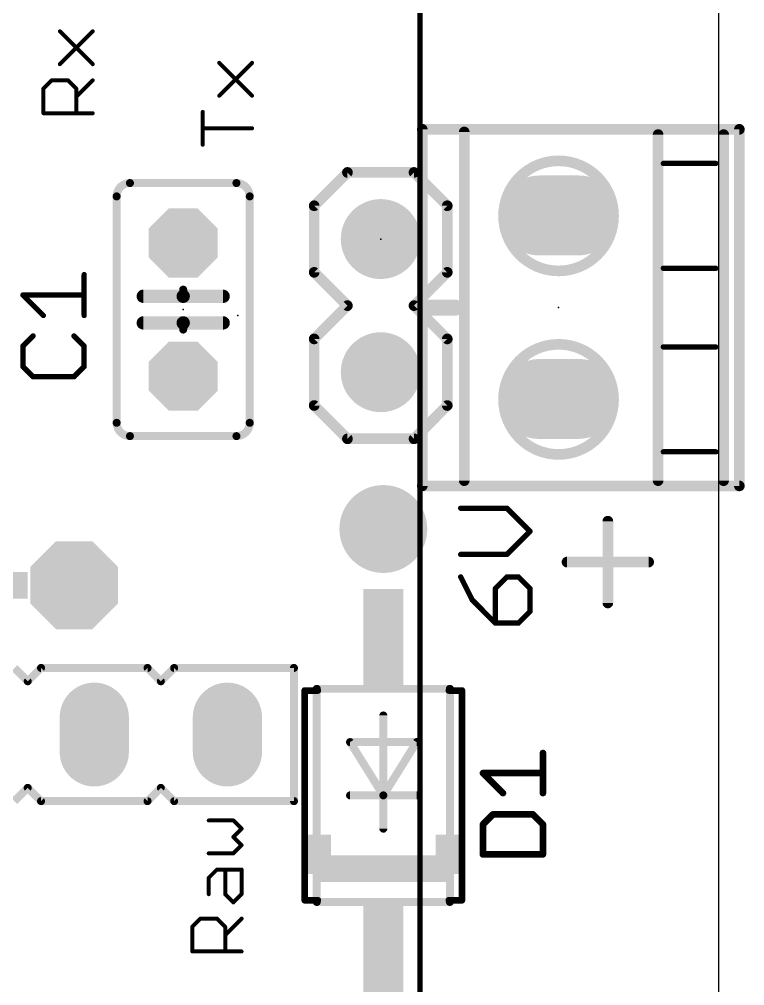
# Model space of a CAD drawing. Extents: x -10 to 70, y -21 to 116.
# Drawn here: x 36.65 to 50.5, y 61.51 to 79.94 of the extents above; entities that cross this region are included whole.
import ezdxf

# ---------------------------------------------------------------- set-up
doc = ezdxf.new("R2010")
doc.units = 0
for name, color, linetype in [('17', 82, 'CONTINUOUS'), ('20', 7, 'CONTINUOUS'), ('21', 253, 'CONTINUOUS'), ('23', 7, 'CONTINUOUS'), ('25', 253, 'CONTINUOUS'), ('47', 253, 'CONTINUOUS')]:
    doc.layers.add(name, color=color, linetype=linetype)

# ---------------------------------------------------------------- blocks, each defined once
blk = doc.blocks.new('OCTAGONP')
at = {"const_width": 0.5}
blk.add_lwpolyline([(-0.25, -0.1036), (-0.25, 0.1036), (-0.1036, 0.25), (0.1036, 0.25), (0.25, 0.1036), (0.25, -0.1036), (0.1036, -0.25), (-0.1036, -0.25), (-0.25, -0.1036), (-0.25, 0.1036)], dxfattribs=at)
blk = doc.blocks.new('RECT')
blk.add_solid([(-0.5, -0.5), (0.5, -0.5), (-0.5, 0.5), (0.5, 0.5)])
blk = doc.blocks.new('ROUNDP')
at = {"const_width": 0.5}
blk.add_lwpolyline([(0, -0.25, 1), (0, 0.25, 1), (0, -0.25)], format="xyb", dxfattribs=at)
blk = doc.blocks.new('LONGP50')
at = {"const_width": 1}
blk.add_lwpolyline([(-0.25, 0), (0.25, 0)], dxfattribs=at)
at = {"const_width": 0.5}
for points in [[(-0.25, 0.25, 1), (-0.25, -0.25)], [(0.25, -0.25, 1), (0.25, 0.25)]]:
    blk.add_lwpolyline(points, format="xyb", dxfattribs=at)

msp = doc.modelspace()

# ---------------------------------------------------------------- linework, layer by layer
at = {"layer": '20'}
msp.add_line((50, 51), (50, 100), dxfattribs=at)
at = {"layer": '21'}
for points, const_width in [([(37.4273, 79.0846), (38.0544, 79.7117)], 0.0762), ([(38.0544, 79.0846), (37.4273, 79.7117)], 0.0762), ([(40.4673, 78.4836), (41.0944, 79.1107)], 0.0762), ([(41.0944, 78.4836), (40.4673, 79.1107)], 0.0762), ([(37.1138, 78.6194), (37.2706, 78.7762)], 0.0762), ([(37.2706, 78.7762), (37.5841, 78.7762)], 0.0762), ([(37.5841, 78.7762), (37.7409, 78.6194)], 0.0762), ([(37.7409, 78.4626), (38.0544, 78.7762)], 0.0762), ([(37.1138, 78.1491), (37.1138, 78.6194)], 0.0762), ([(37.7409, 78.6194), (37.7409, 78.1491)], 0.0762), ([(38.0544, 78.1491), (37.1138, 78.1491)], 0.0762), ([(40.1538, 77.5481), (40.1538, 78.1751)], 0.0762), ([(41.0944, 77.8616), (40.1538, 77.8616)], 0.0762), ([(44.3435, 77.842), (50.3935, 77.842)], 0.2032), ([(44.3435, 71.042), (44.3435, 77.842)], 0.2032), ([(45.1435, 77.792), (45.1435, 71.142)], 0.2032), ([(48.8435, 77.742), (48.8435, 71.142)], 0.2032), ([(50.0935, 71.142), (50.0935, 77.742)], 0.2032), ([(50.3935, 77.842), (50.3935, 71.042)], 0.2032), ([(48.9435, 77.192), (49.9435, 77.192)], 0.1016), ([(42.915, 77.02), (42.28, 76.385)], 0.2032), ([(44.185, 77.02), (42.915, 77.02)], 0.2032), ([(44.82, 76.385), (44.185, 77.02)], 0.2032), ([(38.765, 76.8175), (40.797, 76.8175)], 0.1524), ([(38.511, 72.2455), (38.511, 76.5635)], 0.1524), ([(41.051, 76.5635), (41.051, 72.2455)], 0.1524), ([(42.28, 75.115), (42.28, 76.385)], 0.2032), ([(44.82, 76.385), (44.82, 75.115)], 0.2032), ([(42.915, 74.48), (42.28, 75.115)], 0.2032), ([(44.82, 75.115), (44.185, 74.48)], 0.2032), ([(48.9435, 75.192), (49.9435, 75.192)], 0.1016), ([(39.781, 74.7855), (39.781, 74.6585)], 0.1524), ([(39.781, 74.6585), (39.019, 74.6585)], 0.254), ([(39.781, 74.6585), (40.543, 74.6585)], 0.254), ([(42.28, 73.845), (42.915, 74.48)], 0.2032), ([(44.185, 74.48), (44.82, 73.845)], 0.2032), ([(44.467, 74.442), (44.975, 74.442)], 0.3048), ([(39.019, 74.1505), (39.781, 74.1505)], 0.254), ([(39.781, 74.1505), (40.543, 74.1505)], 0.254), ([(39.781, 74.1505), (39.781, 74.0235)], 0.1524), ([(42.28, 72.575), (42.28, 73.845)], 0.2032), ([(44.82, 73.845), (44.82, 72.575)], 0.2032), ([(48.9435, 73.692), (49.9435, 73.692)], 0.1016), ([(42.915, 71.94), (42.28, 72.575)], 0.2032), ([(44.82, 72.575), (44.185, 71.94)], 0.2032), ([(38.765, 71.9915), (40.797, 71.9915)], 0.1524), ([(44.185, 71.94), (42.915, 71.94)], 0.2032), ([(48.9435, 71.692), (49.9435, 71.692)], 0.1016), ([(50.3935, 71.042), (44.3435, 71.042)], 0.2032), ([(45.9576, 70.6163), (45.0763, 70.6163)], 0.1016), ([(46.3982, 70.1757), (45.9576, 70.6163)], 0.1016), ([(47.884, 68.8096), (47.884, 70.3688)], 0.2032), ([(45.9576, 69.735), (46.3982, 70.1757)], 0.1016), ([(45.0763, 69.735), (45.9576, 69.735)], 0.1016), ([(47.1044, 69.5892), (48.6636, 69.5892)], 0.2032), ([(45.0763, 69.3066), (45.2966, 68.8659)], 0.1016), ([(45.9576, 69.3066), (45.7372, 69.0863)], 0.1016), ([(46.1779, 69.3066), (45.9576, 69.3066)], 0.1016), ([(46.3982, 69.0863), (46.1779, 69.3066)], 0.1016), ([(45.7372, 69.0863), (45.7372, 68.4253)], 0.1016), ([(46.3982, 68.6456), (46.3982, 69.0863)], 0.1016), ([(45.2966, 68.8659), (45.7372, 68.4253)], 0.1016), ([(46.1779, 68.4253), (46.3982, 68.6456)], 0.1016), ([(45.7372, 68.4253), (46.1779, 68.4253)], 0.1016), ([(36.8145, 67.316), (36.5605, 67.57)], 0.1524), ([(37.0685, 67.57), (36.8145, 67.316)], 0.1524), ([(39.1005, 67.57), (37.0685, 67.57)], 0.1524), ([(39.3545, 67.316), (39.1005, 67.57)], 0.1524), ([(39.6085, 67.57), (39.3545, 67.316)], 0.1524), ([(41.8945, 67.57), (39.6085, 67.57)], 0.1524), ([(41.8945, 65.03), (41.8945, 67.57)], 0.1524), ([(42.1, 63.14), (42.1, 67.14)], 0.127), ([(42.1, 67.14), (42.35, 67.14)], 0.127), ([(44.87, 67.172), (42.33, 67.172)], 0.1524), ([(42.33, 63.108), (42.33, 67.172)], 0.1524), ([(45.1, 67.14), (44.85, 67.14)], 0.127), ([(44.87, 67.172), (44.87, 63.108)], 0.1524), ([(45.1, 67.14), (45.1, 63.14)], 0.127), ([(43.6, 65.14), (43.6, 66.664)], 0.1524), ([(42.965, 66.156), (44.235, 66.156)], 0.1524), ([(43.6, 65.14), (42.965, 66.156)], 0.1524), ([(44.235, 66.156), (43.6, 65.14)], 0.1524), ([(36.5605, 65.03), (36.8145, 65.284)], 0.1524), ([(36.8145, 65.284), (37.0685, 65.03)], 0.1524), ([(39.1005, 65.03), (39.3545, 65.284)], 0.1524), ([(39.3545, 65.284), (39.6085, 65.03)], 0.1524), ([(37.0685, 65.03), (39.1005, 65.03)], 0.1524), ([(39.6085, 65.03), (41.8945, 65.03)], 0.1524), ([(42.965, 65.14), (43.6, 65.14)], 0.1524), ([(43.6, 64.505), (43.6, 65.14)], 0.1524), ([(43.6, 65.14), (44.235, 65.14)], 0.1524), ([(40.7386, 64.6612), (40.2683, 64.6612)], 0.0762), ([(40.8954, 64.5044), (40.7386, 64.6612)], 0.0762), ([(40.7386, 64.3476), (40.8954, 64.5044)], 0.0762), ([(40.8954, 64.1908), (40.7386, 64.3476)], 0.0762), ([(40.7386, 64.0341), (40.8954, 64.1908)], 0.0762), ([(40.2683, 64.0341), (40.7386, 64.0341)], 0.0762), ([(40.2683, 63.5689), (40.4251, 63.7256)], 0.0762), ([(40.2683, 63.2553), (40.2683, 63.5689)], 0.0762), ([(40.4251, 63.7256), (40.8954, 63.7256)], 0.0762), ([(40.5819, 63.2553), (40.5819, 63.7256)], 0.0762), ([(40.8954, 63.7256), (40.8954, 63.2553)], 0.0762), ([(40.7386, 63.0986), (40.5819, 63.2553)], 0.0762), ([(40.8954, 63.2553), (40.7386, 63.0986)], 0.0762), ([(42.1, 63.14), (42.35, 63.14)], 0.127), ([(42.33, 63.108), (44.87, 63.108)], 0.1524), ([(45.1, 63.14), (44.85, 63.14)], 0.127), ([(39.9548, 62.6333), (40.1116, 62.7901)], 0.0762), ([(39.9548, 62.163), (39.9548, 62.6333)], 0.0762), ([(40.1116, 62.7901), (40.4251, 62.7901)], 0.0762), ([(40.4251, 62.7901), (40.5819, 62.6333)], 0.0762), ([(40.5819, 62.4766), (40.8954, 62.7901)], 0.0762), ([(40.5819, 62.6333), (40.5819, 62.163)], 0.0762), ([(40.8954, 62.163), (39.9548, 62.163)], 0.0762)]:
    msp.add_lwpolyline(points, dxfattribs=dict(at, const_width=const_width))
for points, const_width in [([(37.4408, 79.7252, 1), (37.4139, 79.6982)], 0.0381), ([(38.0679, 79.6982, 1), (38.0409, 79.7252)], 0.0381), ([(37.4139, 79.0981, 1), (37.4408, 79.0711)], 0.0381), ([(38.0409, 79.0711, 1), (38.0679, 79.0981)], 0.0381), ([(40.4808, 79.1241, 1), (40.4539, 79.0972)], 0.0381), ([(41.1079, 79.0972, 1), (41.0809, 79.1241)], 0.0381), ([(37.2706, 78.7952, 1), (37.2706, 78.7571)], 0.0381), ([(37.284, 78.7627, 1), (37.2571, 78.7896)], 0.0381), ([(37.5976, 78.7896, 1), (37.5706, 78.7627)], 0.0381), ([(37.5841, 78.7571, 1), (37.5841, 78.7952)], 0.0381), ([(38.0679, 78.7627, 1), (38.0409, 78.7896)], 0.0381), ([(37.1328, 78.6194, 1), (37.0947, 78.6194)], 0.0381), ([(37.1003, 78.6329, 1), (37.1273, 78.6059)], 0.0381), ([(37.7599, 78.6194, 1), (37.7218, 78.6194)], 0.0381), ([(37.7274, 78.6059, 1), (37.7543, 78.6329)], 0.0381), ([(40.4539, 78.4971, 1), (40.4808, 78.4701)], 0.0381), ([(41.0809, 78.4701, 1), (41.1079, 78.4971)], 0.0381), ([(37.7274, 78.4761, 1), (37.7543, 78.4492)], 0.0381), ([(37.1138, 78.1681, 1), (37.1138, 78.1301)], 0.0381), ([(37.0947, 78.1491, 1), (37.1328, 78.1491)], 0.0381), ([(37.7218, 78.1491, 1), (37.7599, 78.1491)], 0.0381), ([(38.0544, 78.1301, 1), (38.0544, 78.1681)], 0.0381), ([(40.1728, 78.1751, 1), (40.1347, 78.1751)], 0.0381), ([(40.1538, 77.8806, 1), (40.1538, 77.8425)], 0.0381), ([(41.0944, 77.8425, 1), (41.0944, 77.8806)], 0.0381), ([(44.3435, 77.8928, 1), (44.3435, 77.7912)], 0.1016), ([(44.3943, 77.842, 1), (44.2927, 77.842)], 0.1016), ([(45.1943, 77.792, 1), (45.0927, 77.792)], 0.1016), ([(48.8943, 77.742, 1), (48.7927, 77.742)], 0.1016), ([(50.1443, 77.742, 1), (50.0427, 77.742)], 0.1016), ([(50.4443, 77.842, 1), (50.3427, 77.842)], 0.1016), ([(50.3935, 77.7912, 1), (50.3935, 77.8928)], 0.1016), ([(40.1347, 77.5481, 1), (40.1728, 77.5481)], 0.0381), ([(46.9435, 75.142, 1), (46.9435, 77.242, 1), (46.9435, 75.142)], 0.2032), ([(48.9435, 77.2174, 1), (48.9435, 77.1666)], 0.0508), ([(49.9435, 77.1666, 1), (49.9435, 77.2174)], 0.0508), ([(42.915, 77.0708, 1), (42.915, 76.9692)], 0.1016), ([(42.9509, 76.9841, 1), (42.8791, 77.0559)], 0.1016), ([(44.2209, 77.0559, 1), (44.1491, 76.9841)], 0.1016), ([(44.185, 76.9692, 1), (44.185, 77.0708)], 0.1016), ([(38.765, 76.8175, 0.4142), (38.511, 76.5635)], 0.1524), ([(38.765, 76.8556, 1), (38.765, 76.7794)], 0.0762), ([(38.765, 76.7794, 1), (38.765, 76.8556)], 0.0762), ([(41.051, 76.5635, 0.4142), (40.797, 76.8175)], 0.1524), ([(40.797, 76.8556, 1), (40.797, 76.7794)], 0.0762), ([(40.797, 76.7794, 1), (40.797, 76.8556)], 0.0762), ([(38.5491, 76.5635, 1), (38.4729, 76.5635)], 0.0762), ([(38.4729, 76.5635, 1), (38.5491, 76.5635)], 0.0762), ([(41.0891, 76.5635, 1), (41.0129, 76.5635)], 0.0762), ([(41.0129, 76.5635, 1), (41.0891, 76.5635)], 0.0762), ([(42.3308, 76.385, 1), (42.2292, 76.385)], 0.1016), ([(44.8708, 76.385, 1), (44.7692, 76.385)], 0.1016), ([(42.2441, 76.4209, 1), (42.3159, 76.3491)], 0.1016), ([(44.7841, 76.3491, 1), (44.8559, 76.4209)], 0.1016), ([(42.3159, 75.1509, 1), (42.2441, 75.0791)], 0.1016), ([(44.8559, 75.0791, 1), (44.7841, 75.1509)], 0.1016), ([(48.9435, 75.2174, 1), (48.9435, 75.1666)], 0.0508), ([(49.9435, 75.1666, 1), (49.9435, 75.2174)], 0.0508), ([(42.2292, 75.115, 1), (42.3308, 75.115)], 0.1016), ([(44.7692, 75.115, 1), (44.8708, 75.115)], 0.1016), ([(39.8191, 74.7855, 1), (39.7429, 74.7855)], 0.0762), ([(39.019, 74.722, 1), (39.019, 74.595)], 0.127), ([(39.781, 74.722, 1), (39.781, 74.595)], 0.127), ([(39.7429, 74.6585, 1), (39.8191, 74.6585)], 0.0762), ([(39.781, 74.595, 1), (39.781, 74.722)], 0.127), ([(40.543, 74.595, 1), (40.543, 74.722)], 0.127), ([(42.9509, 74.4441, 1), (42.8791, 74.5159)], 0.1016), ([(42.8791, 74.4441, 1), (42.9509, 74.5159)], 0.1016), ([(44.2209, 74.5159, 1), (44.1491, 74.4441)], 0.1016), ([(44.1491, 74.5159, 1), (44.2209, 74.4441)], 0.1016), ([(44.467, 74.5182, 1), (44.467, 74.3658)], 0.1524), ([(44.975, 74.3658, 1), (44.975, 74.5182)], 0.1524), ([(39.019, 74.214, 1), (39.019, 74.087)], 0.127), ([(39.781, 74.214, 1), (39.781, 74.087)], 0.127), ([(39.781, 74.087, 1), (39.781, 74.214)], 0.127), ([(40.543, 74.087, 1), (40.543, 74.214)], 0.127), ([(39.8191, 74.1505, 1), (39.7429, 74.1505)], 0.0762), ([(39.7429, 74.0235, 1), (39.8191, 74.0235)], 0.0762), ([(42.3308, 73.845, 1), (42.2292, 73.845)], 0.1016), ([(42.2441, 73.8809, 1), (42.3159, 73.8091)], 0.1016), ([(44.8708, 73.845, 1), (44.7692, 73.845)], 0.1016), ([(44.7841, 73.8091, 1), (44.8559, 73.8809)], 0.1016), ([(46.9435, 71.642, 1), (46.9435, 73.742, 1), (46.9435, 71.642)], 0.2032), ([(48.9435, 73.7174, 1), (48.9435, 73.6666)], 0.0508), ([(49.9435, 73.6666, 1), (49.9435, 73.7174)], 0.0508), ([(42.3159, 72.6109, 1), (42.2441, 72.5391)], 0.1016), ([(42.2292, 72.575, 1), (42.3308, 72.575)], 0.1016), ([(44.7692, 72.575, 1), (44.8708, 72.575)], 0.1016), ([(44.8559, 72.5391, 1), (44.7841, 72.6109)], 0.1016), ([(38.511, 72.2455, 0.4142), (38.765, 71.9915)], 0.1524), ([(38.5491, 72.2455, 1), (38.4729, 72.2455)], 0.0762), ([(38.4729, 72.2455, 1), (38.5491, 72.2455)], 0.0762), ([(40.797, 71.9915, 0.4142), (41.051, 72.2455)], 0.1524), ([(41.0891, 72.2455, 1), (41.0129, 72.2455)], 0.0762), ([(41.0129, 72.2455, 1), (41.0891, 72.2455)], 0.0762), ([(38.765, 72.0296, 1), (38.765, 71.9534)], 0.0762), ([(38.765, 71.9534, 1), (38.765, 72.0296)], 0.0762), ([(40.797, 72.0296, 1), (40.797, 71.9534)], 0.0762), ([(40.797, 71.9534, 1), (40.797, 72.0296)], 0.0762), ([(42.915, 71.9908, 1), (42.915, 71.8892)], 0.1016), ([(42.8791, 71.9041, 1), (42.9509, 71.9759)], 0.1016), ([(44.1491, 71.9759, 1), (44.2209, 71.9041)], 0.1016), ([(44.185, 71.8892, 1), (44.185, 71.9908)], 0.1016), ([(48.9435, 71.7174, 1), (48.9435, 71.6666)], 0.0508), ([(49.9435, 71.6666, 1), (49.9435, 71.7174)], 0.0508), ([(44.3435, 71.0928, 1), (44.3435, 70.9912)], 0.1016), ([(45.0927, 71.142, 1), (45.1943, 71.142)], 0.1016), ([(48.7927, 71.142, 1), (48.8943, 71.142)], 0.1016), ([(50.0427, 71.142, 1), (50.1443, 71.142)], 0.1016), ([(50.3935, 70.9912, 1), (50.3935, 71.0928)], 0.1016), ([(44.2927, 71.042, 1), (44.3943, 71.042)], 0.1016), ([(50.3427, 71.042, 1), (50.4443, 71.042)], 0.1016), ([(45.0763, 70.6417, 1), (45.0763, 70.5909)], 0.0508), ([(45.9755, 70.6343, 1), (45.9396, 70.5983)], 0.0508), ([(45.9576, 70.5909, 1), (45.9576, 70.6417)], 0.0508), ([(47.9348, 70.3688, 1), (47.8332, 70.3688)], 0.1016), ([(46.4162, 70.1577, 1), (46.3802, 70.1936)], 0.0508), ([(46.3802, 70.1577, 1), (46.4162, 70.1936)], 0.0508), ([(45.0763, 69.7604, 1), (45.0763, 69.7096)], 0.0508), ([(45.9396, 69.753, 1), (45.9755, 69.7171)], 0.0508), ([(45.9576, 69.7096, 1), (45.9576, 69.7604)], 0.0508), ([(47.1044, 69.64, 1), (47.1044, 69.5384)], 0.1016), ([(48.6636, 69.5384, 1), (48.6636, 69.64)], 0.1016), ([(45.099, 69.3179, 1), (45.0536, 69.2952)], 0.0508), ([(45.9576, 69.332, 1), (45.9576, 69.2812)], 0.0508), ([(45.9755, 69.2886, 1), (45.9396, 69.3245)], 0.0508), ([(46.1958, 69.3245, 1), (46.1599, 69.2886)], 0.0508), ([(46.1779, 69.2812, 1), (46.1779, 69.332)], 0.0508), ([(45.7626, 69.0863, 1), (45.7118, 69.0863)], 0.0508), ([(45.7193, 69.1042, 1), (45.7552, 69.0683)], 0.0508), ([(46.4236, 69.0863, 1), (46.3728, 69.0863)], 0.0508), ([(46.3802, 69.0683, 1), (46.4162, 69.1042)], 0.0508), ([(45.3146, 68.8839, 1), (45.2786, 68.848)], 0.0508), ([(45.2739, 68.8546, 1), (45.3193, 68.8773)], 0.0508), ([(47.8332, 68.8096, 1), (47.9348, 68.8096)], 0.1016), ([(46.3728, 68.6456, 1), (46.4236, 68.6456)], 0.0508), ([(46.4162, 68.6277, 1), (46.3802, 68.6636)], 0.0508), ([(45.7372, 68.4507, 1), (45.7372, 68.3999)], 0.0508), ([(45.7118, 68.4253, 1), (45.7626, 68.4253)], 0.0508), ([(45.7193, 68.4073, 1), (45.7552, 68.4433)], 0.0508), ([(46.1599, 68.4433, 1), (46.1958, 68.4073)], 0.0508), ([(46.1779, 68.3999, 1), (46.1779, 68.4507)], 0.0508), ([(37.0685, 67.6081, 1), (37.0685, 67.5319)], 0.0762), ([(37.0954, 67.5431, 1), (37.0416, 67.5969)], 0.0762), ([(39.1274, 67.5969, 1), (39.0736, 67.5431)], 0.0762), ([(39.1005, 67.5319, 1), (39.1005, 67.6081)], 0.0762), ([(39.6085, 67.6081, 1), (39.6085, 67.5319)], 0.0762), ([(39.6354, 67.5431, 1), (39.5816, 67.5969)], 0.0762), ([(41.9326, 67.57, 1), (41.8564, 67.57)], 0.0762), ([(41.8945, 67.5319, 1), (41.8945, 67.6081)], 0.0762), ([(36.7876, 67.3429, 1), (36.8414, 67.2891)], 0.0762), ([(36.7876, 67.2891, 1), (36.8414, 67.3429)], 0.0762), ([(39.3276, 67.3429, 1), (39.3814, 67.2891)], 0.0762), ([(39.3276, 67.2891, 1), (39.3814, 67.3429)], 0.0762), ([(42.1318, 67.14, 1), (42.0682, 67.14)], 0.0635), ([(42.1, 67.1718, 1), (42.1, 67.1082)], 0.0635), ([(42.33, 67.2101, 1), (42.33, 67.1339)], 0.0762), ([(42.3681, 67.172, 1), (42.2919, 67.172)], 0.0762), ([(42.35, 67.1082, 1), (42.35, 67.1718)], 0.0635), ([(44.85, 67.1718, 1), (44.85, 67.1082)], 0.0635), ([(44.9081, 67.172, 1), (44.8319, 67.172)], 0.0762), ([(44.87, 67.1339, 1), (44.87, 67.2101)], 0.0762), ([(45.1318, 67.14, 1), (45.0682, 67.14)], 0.0635), ([(45.1, 67.1082, 1), (45.1, 67.1718)], 0.0635), ([(43.6381, 66.664, 1), (43.5619, 66.664)], 0.0762), ([(42.965, 66.1941, 1), (42.965, 66.1179)], 0.0762), ([(42.9973, 66.1762, 1), (42.9327, 66.1358)], 0.0762), ([(44.2673, 66.1358, 1), (44.2027, 66.1762)], 0.0762), ([(44.235, 66.1179, 1), (44.235, 66.1941)], 0.0762), ([(36.8414, 65.3109, 1), (36.7876, 65.2571)], 0.0762), ([(36.8414, 65.2571, 1), (36.7876, 65.3109)], 0.0762), ([(39.3814, 65.3109, 1), (39.3276, 65.2571)], 0.0762), ([(39.3814, 65.2571, 1), (39.3276, 65.3109)], 0.0762), ([(37.0685, 65.0681, 1), (37.0685, 64.9919)], 0.0762), ([(37.0416, 65.0031, 1), (37.0954, 65.0569)], 0.0762), ([(39.0736, 65.0569, 1), (39.1274, 65.0031)], 0.0762), ([(39.1005, 64.9919, 1), (39.1005, 65.0681)], 0.0762), ([(39.6085, 65.0681, 1), (39.6085, 64.9919)], 0.0762), ([(39.5816, 65.0031, 1), (39.6354, 65.0569)], 0.0762), ([(41.8564, 65.03, 1), (41.9326, 65.03)], 0.0762), ([(41.8945, 64.9919, 1), (41.8945, 65.0681)], 0.0762), ([(42.965, 65.1781, 1), (42.965, 65.1019)], 0.0762), ([(43.6381, 65.14, 1), (43.5619, 65.14)], 0.0762), ([(43.6, 65.1781, 1), (43.6, 65.1019)], 0.0762), ([(43.5677, 65.1602, 1), (43.6323, 65.1198)], 0.0762), ([(43.5619, 65.14, 1), (43.6381, 65.14)], 0.0762), ([(43.5677, 65.1198, 1), (43.6323, 65.1602)], 0.0762), ([(43.6, 65.1019, 1), (43.6, 65.1781)], 0.0762), ([(44.235, 65.1019, 1), (44.235, 65.1781)], 0.0762), ([(40.2683, 64.6802, 1), (40.2683, 64.6421)], 0.0381), ([(40.7521, 64.6746, 1), (40.7252, 64.6477)], 0.0381), ([(40.7386, 64.6421, 1), (40.7386, 64.6802)], 0.0381), ([(40.9089, 64.4909, 1), (40.8819, 64.5179)], 0.0381), ([(40.8819, 64.4909, 1), (40.9089, 64.5179)], 0.0381), ([(43.5619, 64.505, 1), (43.6381, 64.505)], 0.0762), ([(40.7521, 64.3611, 1), (40.7252, 64.3341)], 0.0381), ([(40.7252, 64.3611, 1), (40.7521, 64.3341)], 0.0381), ([(40.9089, 64.1774, 1), (40.8819, 64.2043)], 0.0381), ([(40.8819, 64.1774, 1), (40.9089, 64.2043)], 0.0381), ([(40.2683, 64.0531, 1), (40.2683, 64.015)], 0.0381), ([(40.7252, 64.0476, 1), (40.7521, 64.0206)], 0.0381), ([(40.7386, 64.015, 1), (40.7386, 64.0531)], 0.0381), ([(40.2874, 63.5689, 1), (40.2493, 63.5689)], 0.0381), ([(40.2549, 63.5823, 1), (40.2818, 63.5554)], 0.0381), ([(40.4251, 63.7447, 1), (40.4251, 63.7066)], 0.0381), ([(40.4386, 63.7122, 1), (40.4116, 63.7391)], 0.0381), ([(40.6009, 63.7256, 1), (40.5628, 63.7256)], 0.0381), ([(40.9145, 63.7256, 1), (40.8764, 63.7256)], 0.0381), ([(40.8954, 63.7066, 1), (40.8954, 63.7447)], 0.0381), ([(40.2493, 63.2553, 1), (40.2874, 63.2553)], 0.0381), ([(40.5953, 63.2688, 1), (40.5684, 63.2419)], 0.0381), ([(40.5628, 63.2553, 1), (40.6009, 63.2553)], 0.0381), ([(40.8764, 63.2553, 1), (40.9145, 63.2553)], 0.0381), ([(40.9089, 63.2419, 1), (40.8819, 63.2688)], 0.0381), ([(40.7252, 63.112, 1), (40.7521, 63.0851)], 0.0381), ([(40.7252, 63.0851, 1), (40.7521, 63.112)], 0.0381), ([(42.0682, 63.14, 1), (42.1318, 63.14)], 0.0635), ([(42.1, 63.1718, 1), (42.1, 63.1082)], 0.0635), ([(42.33, 63.1461, 1), (42.33, 63.0699)], 0.0762), ([(42.2919, 63.108, 1), (42.3681, 63.108)], 0.0762), ([(42.35, 63.1082, 1), (42.35, 63.1718)], 0.0635), ([(44.85, 63.1718, 1), (44.85, 63.1082)], 0.0635), ([(44.8319, 63.108, 1), (44.9081, 63.108)], 0.0762), ([(44.87, 63.0699, 1), (44.87, 63.1461)], 0.0762), ([(45.0682, 63.14, 1), (45.1318, 63.14)], 0.0635), ([(45.1, 63.1082, 1), (45.1, 63.1718)], 0.0635), ([(39.9738, 62.6333, 1), (39.9357, 62.6333)], 0.0381), ([(39.9413, 62.6468, 1), (39.9683, 62.6199)], 0.0381), ([(40.1116, 62.8092, 1), (40.1116, 62.7711)], 0.0381), ([(40.125, 62.7766, 1), (40.0981, 62.8036)], 0.0381), ([(40.4386, 62.8036, 1), (40.4116, 62.7766)], 0.0381), ([(40.4251, 62.7711, 1), (40.4251, 62.8092)], 0.0381), ([(40.6009, 62.6333, 1), (40.5628, 62.6333)], 0.0381), ([(40.5684, 62.6199, 1), (40.5953, 62.6468)], 0.0381), ([(40.9089, 62.7766, 1), (40.8819, 62.8036)], 0.0381), ([(40.5684, 62.49, 1), (40.5953, 62.4631)], 0.0381), ([(39.9357, 62.163, 1), (39.9738, 62.163)], 0.0381), ([(39.9548, 62.1821, 1), (39.9548, 62.144)], 0.0381), ([(40.5628, 62.163, 1), (40.6009, 62.163)], 0.0381), ([(40.8954, 62.144, 1), (40.8954, 62.1821)], 0.0381)]:
    msp.add_lwpolyline(points, format="xyb", dxfattribs=dict(at, const_width=const_width))
at = {"layer": '23'}
for p in [(43.55, 75.75), (39.781, 74.4045), (40.824, 74.2945), (46.9435, 74.442), (43.6, 65.14), (43.6, 65.14)]:
    msp.add_point(p, dxfattribs=at)
at = {"layer": '25'}
for points, const_width in [([(37.8912, 74.2919), (37.8912, 75.0715)], 0.1016), ([(37.1116, 74.2919), (36.7218, 74.6817)], 0.1016), ([(36.7218, 74.6817), (37.8912, 74.6817)], 0.1016), ([(36.9167, 73.9021), (36.7218, 73.7072)], 0.1016), ([(37.8912, 73.7072), (37.6963, 73.9021)], 0.1016), ([(36.7218, 73.7072), (36.7218, 73.3174)], 0.1016), ([(37.8912, 73.3174), (37.8912, 73.7072)], 0.1016), ([(36.7218, 73.3174), (36.9167, 73.1225)], 0.1016), ([(37.6963, 73.1225), (37.8912, 73.3174)], 0.1016), ([(36.9167, 73.1225), (37.6963, 73.1225)], 0.1016), ([(46.645, 65.1839), (46.645, 65.9465)], 0.127), ([(45.8824, 65.1839), (45.501, 65.5652)], 0.127), ([(45.501, 65.5652), (46.645, 65.5652)], 0.127), ([(45.6917, 64.7772), (45.501, 64.5865)], 0.127), ([(46.4543, 64.7772), (45.6917, 64.7772)], 0.127), ([(46.645, 64.5865), (46.4543, 64.7772)], 0.127), ([(45.501, 64.5865), (45.501, 64.0145)], 0.127), ([(46.645, 64.0145), (46.645, 64.5865)], 0.127), ([(45.501, 64.0145), (46.645, 64.0145)], 0.127)]:
    msp.add_lwpolyline(points, dxfattribs=dict(at, const_width=const_width))
for points, const_width in [([(37.9166, 75.0715, 1), (37.8658, 75.0715)], 0.0508), ([(36.7398, 74.6997, 1), (36.7038, 74.6637)], 0.0508), ([(36.7218, 74.7071, 1), (36.7218, 74.6563)], 0.0508), ([(37.8912, 74.6563, 1), (37.8912, 74.7071)], 0.0508), ([(37.0936, 74.2739, 1), (37.1296, 74.3099)], 0.0508), ([(37.8658, 74.2919, 1), (37.9166, 74.2919)], 0.0508), ([(36.9347, 73.8841, 1), (36.8987, 73.9201)], 0.0508), ([(37.7143, 73.9201, 1), (37.6783, 73.8841)], 0.0508), ([(36.7038, 73.7252, 1), (36.7398, 73.6892)], 0.0508), ([(36.7472, 73.7072, 1), (36.6964, 73.7072)], 0.0508), ([(37.9166, 73.7072, 1), (37.8658, 73.7072)], 0.0508), ([(37.8732, 73.6892, 1), (37.9092, 73.7252)], 0.0508), ([(36.7398, 73.3354, 1), (36.7038, 73.2994)], 0.0508), ([(37.9092, 73.2994, 1), (37.8732, 73.3354)], 0.0508), ([(36.6964, 73.3174, 1), (36.7472, 73.3174)], 0.0508), ([(36.9167, 73.1479, 1), (36.9167, 73.0971)], 0.0508), ([(36.8987, 73.1045, 1), (36.9347, 73.1405)], 0.0508), ([(37.6783, 73.1405, 1), (37.7143, 73.1045)], 0.0508), ([(37.6963, 73.0971, 1), (37.6963, 73.1479)], 0.0508), ([(37.8658, 73.3174, 1), (37.9166, 73.3174)], 0.0508), ([(46.6768, 65.9465, 1), (46.6133, 65.9465)], 0.0635), ([(45.501, 65.597, 1), (45.501, 65.5335)], 0.0635), ([(45.5235, 65.5877, 1), (45.4786, 65.5428)], 0.0635), ([(46.645, 65.5335, 1), (46.645, 65.597)], 0.0635), ([(45.8599, 65.1614, 1), (45.9048, 65.2063)], 0.0635), ([(46.6133, 65.1839, 1), (46.6768, 65.1839)], 0.0635), ([(45.6917, 64.8089, 1), (45.6917, 64.7454)], 0.0635), ([(45.7141, 64.7547, 1), (45.6692, 64.7996)], 0.0635), ([(46.4768, 64.7996, 1), (46.4319, 64.7547)], 0.0635), ([(46.4543, 64.7454, 1), (46.4543, 64.8089)], 0.0635), ([(45.5328, 64.5865, 1), (45.4693, 64.5865)], 0.0635), ([(45.4786, 64.6089, 1), (45.5235, 64.564)], 0.0635), ([(46.6768, 64.5865, 1), (46.6133, 64.5865)], 0.0635), ([(46.6225, 64.564, 1), (46.6675, 64.6089)], 0.0635), ([(45.501, 64.0463, 1), (45.501, 63.9827)], 0.0635), ([(45.4693, 64.0145, 1), (45.5328, 64.0145)], 0.0635), ([(46.6133, 64.0145, 1), (46.6768, 64.0145)], 0.0635), ([(46.645, 63.9827, 1), (46.645, 64.0463)], 0.0635)]:
    msp.add_lwpolyline(points, format="xyb", dxfattribs=dict(at, const_width=const_width))
at = {"layer": '47', "const_width": 0.1}
msp.add_lwpolyline([(44.2995, 10.08), (44.2995, 115)], dxfattribs=at)

# ---------------------------------------------------------------- block references
at = {"layer": '17'}
for name, p, xscale, yscale, rotation in [('LONGP50', (46.9435, 76.192), 1.508, 1.508, 180), ('LONGP50', (46.9435, 76.192), 1.508, 1.508, 180), ('LONGP50', (46.9565, 76.208), 1.508, 1.508, 180), ('LONGP50', (46.9565, 76.208), 1.508, 1.508, 180), ('OCTAGONP', (39.781, 75.6745), 1.3208, 1.3208, 90), ('OCTAGONP', (39.781, 75.6745), 1.3208, 1.3208, 90), ('OCTAGONP', (39.781, 73.1345), 1.3208, 1.3208, 90), ('OCTAGONP', (39.781, 73.1345), 1.3208, 1.3208, 90), ('LONGP50', (46.9435, 72.692), 1.508, 1.508, 180), ('LONGP50', (46.9435, 72.692), 1.508, 1.508, 180), ('LONGP50', (46.9565, 72.708), 1.508, 1.508, 180), ('LONGP50', (46.9565, 72.708), 1.508, 1.508, 180), ('ROUNDP', (43.6, 70.22), 1.6764, 1.6764, 90), ('ROUNDP', (43.6, 70.22), 1.6764, 1.6764, 90), ('OCTAGONP', (37.7, 69.1475), 1.6764, 1.6764, 180), ('OCTAGONP', (37.7, 69.1475), 1.6764, 1.6764, 180), ('LONGP50', (38.0845, 66.3), 1.3208, 1.3208, 270), ('LONGP50', (38.0845, 66.3), 1.3208, 1.3208, 270), ('LONGP50', (40.6245, 66.3), 1.3208, 1.3208, 270), ('LONGP50', (40.6245, 66.3), 1.3208, 1.3208, 270)]:
    msp.add_blockref(name, p, dxfattribs=dict(at, xscale=xscale, yscale=yscale, rotation=rotation))
at = {"layer": '17', "xscale": 1.524, "yscale": 1.524}
for p in [(43.55, 75.75), (43.55, 75.75), (43.55, 73.21), (43.55, 73.21)]:
    msp.add_blockref('ROUNDP', p, dxfattribs=at)
at = {"layer": '21'}
for p, xscale, yscale, rotation in [((36.6205, 69.1475), 0.381, 0.508, 180), ((43.6, 68.1245), 1.905, 0.762, 90), ((42.35, 64.015), 0.75, 0.5, 90), ((44.85, 64.015), 0.75, 0.5, 90), ((43.6, 63.743), 0.508, 2.54, 90), ((43.6, 62.1555), 1.905, 0.762, 90)]:
    msp.add_blockref('RECT', p, dxfattribs=dict(at, xscale=xscale, yscale=yscale, rotation=rotation))

doc.saveas('drawing.dxf')
